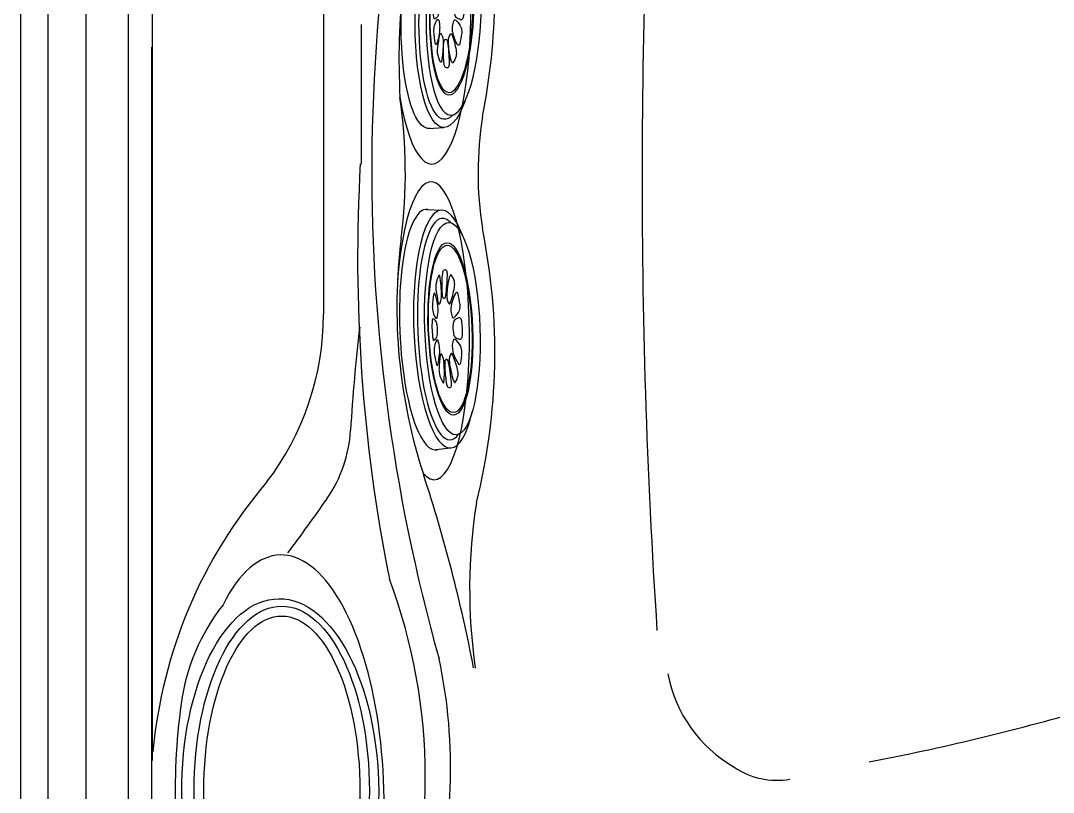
# Model space of a CAD drawing. Extents: x 0 to 78, y -21 to 126.
# Drawn here: x 0 to 24.27, y 24.52 to 42.66 of the extents above; entities that cross this region are included whole.
import ezdxf

# ---------------------------------------------------------------- set-up
doc = ezdxf.new("R2010")
doc.units = 0
doc.header["$MEASUREMENT"] = 0
doc.layers.add('1', color=4, linetype='Continuous')

# ---------------------------------------------------------------- blocks, each defined once
blk = doc.blocks.new('2014S124')
at = {"layer": '1', "color": 4, "linetype": 'Continuous'}
for p, q in [((-2.902, -1.151), (-2.871, -0.798)), ((2.726, -0.801), (2.757, -1.151))]:
    blk.add_line(p, q, dxfattribs=at)
for centre, radius, start, end in [((1.101, -12.868), 12.543, 97.9688, 99.1779), ((-0.627, -0.838), 0.391, 70.5026, 91.5894), ((-0.696, -0.886), 0.462, 39.1214, 64.4362), ((-0.286, -0.478), 0.0376, 128.332, 191.5556), ((-0.091, -0.438), 0.236, 191.5556, 220.0563), ((-0.226, -0.553), 0.134, 93.7713, 128.332), ((-0.065, -3), 2.586, 86.7741, 93.7713), ((0.07, -0.601), 0.183, 61.0631, 86.7741), ((0.138, -0.479), 0.0434, 339.012, 61.0631), ((0.541, -0.886), 0.462, 115.5638, 140.8786), ((0.472, -0.838), 0.391, 88.4106, 109.4974), ((-1.256, -12.868), 12.543, 80.8221, 82.0312), ((-1.416, -0.77), 0.0473, 99.1583, 182.8254), ((-1.363, -1.099), 0.381, 85.9054, 99.1583), ((-1.331, -0.639), 0.0133, 139.6388, 230.9315), ((-1.094, -0.969), 0.419, 102.3062, 126.1753), ((-1.247, -0.531), 0.15, 231.9562, 254.1667), ((-1.756, -6.588), 5.884, 81.237, 85.9054), ((-0.71, 1.361), 2.117, 254.1667, 266.2149), ((-1.127, -0.964), 0.408, 78.0489, 97.9245), ((-1.462, -2.585), 2.063, 67.4984, 78.2772), ((-0.894, -0.516), 0.0301, 99.1779, 221.307), ((-0.391, 0.306), 0.992, 238.0255, 256.8974), ((-0.804, -0.508), 0.242, 280.8655, 305.5063), ((-0.684, -0.697), 0.0224, 339.9162, 58.101), ((-0.525, -0.103), 0.566, 260.7123, 287.3942), ((-0.358, -0.614), 0.0287, 274.4906, 41.8817), ((-0.168, -0.476), 0.155, 227.5461, 265.0227), ((-0.078, 0.324), 0.96, 263.8591, 276.4142), ((0.028, -0.484), 0.146, 270.4556, 314.1076), ((-0.256, -0.328), 0.465, 325.8951, 339.012), ((0.204, -0.614), 0.0287, 138.1183, 265.5094), ((0.371, -0.103), 0.566, 252.6058, 279.2877), ((0.237, 0.306), 0.992, 283.1026, 301.9745), ((0.53, -0.697), 0.0224, 121.899, 200.0838), ((0.649, -0.508), 0.242, 234.4937, 259.1345), ((1.308, -2.585), 2.063, 101.7228, 112.5016), ((0.556, 1.361), 2.117, 273.7851, 285.8333), ((1.601, -6.588), 5.884, 94.0946, 98.763), ((0.74, -0.516), 0.0301, 318.693, 80.8221), ((0.973, -0.964), 0.408, 82.0755, 101.9511), ((0.94, -0.969), 0.419, 53.8247, 77.6938), ((1.093, -0.531), 0.15, 285.8333, 308.0438), ((1.208, -1.099), 0.381, 80.8417, 94.0946), ((1.177, -0.639), 0.0133, 309.0685, 40.3612), ((1.261, -0.77), 0.0473, 357.1746, 80.8417), ((-1.402, -0.769), 0.0613, 182.8254, 251.7181), ((-1.181, 0.229), 1.083, 257.2105, 266.5392), ((-1.327, -0.909), 0.0126, 97.5091, 238.9379), ((-1.028, -0.413), 0.592, 238.9379, 260.386), ((-0.989, -3.477), 2.602, 87.2798, 97.5091), ((-0.99, 2.535), 3.397, 265.6677, 272.2875), ((-1.602, 4.618), 5.65, 276.1181, 279.2744), ((-0.891, -1.423), 0.547, 69.4938, 87.2798), ((-0.866, -0.864), 0.0917, 48.933, 85.6576), ((-0.85, -0.793), 0.0663, 265.9235, 311.887), ((-0.826, -0.391), 0.361, 266.2149, 280.8655), ((-0.827, -0.819), 0.0316, 311.887, 48.933), ((-0.305, -0.284), 0.741, 237.7862, 241.1041), ((-0.702, -0.898), 0.0617, 279.2744, 307.8782), ((-0.574, -1.691), 0.723, 86.8252, 97.6262), ((-0.669, -0.939), 0.00905, 307.8782, 43.5431), ((-0.588, -1.941), 0.974, 75.693, 86.8252), ((0.433, -1.941), 0.974, 93.1748, 104.307), ((0.419, -1.691), 0.723, 82.3738, 93.1748), ((0.515, -0.939), 0.00905, 136.4569, 232.1218), ((0.15, -0.284), 0.741, 298.8959, 302.2138), ((0.547, -0.898), 0.0617, 232.1218, 260.7256), ((1.448, 4.618), 5.65, 260.7256, 263.8819), ((0.737, -1.423), 0.547, 92.7202, 110.5062), ((0.672, -0.391), 0.361, 259.1345, 273.7851), ((0.672, -0.819), 0.0316, 131.067, 228.113), ((0.712, -0.864), 0.0917, 94.3424, 131.067), ((0.695, -0.793), 0.0663, 228.113, 274.0765), ((0.836, 2.535), 3.397, 267.7125, 274.3323), ((0.834, -3.477), 2.602, 82.4909, 92.7202), ((0.874, -0.413), 0.592, 279.614, 301.0621), ((1.027, 0.229), 1.083, 273.4608, 282.7895), ((1.173, -0.909), 0.0126, 301.0621, 82.4909), ((1.247, -0.769), 0.0613, 288.2819, 357.1746), ((-1.05, -0.539), 0.464, 260.386, 276.1181), ((-0.912, -1.04), 0.0135, 106.9327, 266.1158), ((-0.464, -2.514), 1.554, 97.6262, 106.9327), ((-0.391, 1.308), 2.419, 257.5307, 264.7273), ((-0.593, -0.55), 0.552, 267.8985, 282.199), ((-0.563, -0.705), 0.394, 282.7915, 304.9332), ((-0.353, -1.015), 0.0189, 320.3181, 73.0993), ((-0.293, -1.089), 0.028, 160.74, 281.4572), ((-0.136, -1.22), 0.231, 119.9275, 142.4102), ((-0.07, 0.673), 1.802, 263.0665, 277.1772), ((-0.144, -1.417), 0.411, 94.028, 105.1092), ((-0.075, -2.039), 1.037, 81.5337, 95.4645), ((0.061, -1.13), 0.117, 49.8828, 81.5337), ((0.027, -1.171), 0.171, 30.7364, 49.8828), ((0.155, -1.094), 0.0212, 270.8379, 30.7364), ((0.198, -1.015), 0.0189, 106.9007, 219.6819), ((0.409, -0.705), 0.394, 235.0668, 257.2085), ((0.438, -0.55), 0.552, 257.801, 272.1015), ((0.236, 1.308), 2.419, 275.2727, 282.4693), ((0.309, -2.514), 1.554, 73.0673, 82.3738), ((0.758, -1.04), 0.0135, 273.8842, 73.0673), ((0.895, -0.539), 0.464, 263.8819, 279.614)]:
    blk.add_arc(centre, radius, start, end, dxfattribs=at)
at = {"layer": '1', "color": 3, "linetype": 'Continuous'}
for centre, major_axis, ratio in [((-0.077, -0.651), (-2.498, 0.009), 0.259148), ((-0.073, -0.697), (-2.027, 0), 0.25727)]:
    blk.add_ellipse(centre, major_axis=major_axis, ratio=ratio, dxfattribs=at)
at = {"layer": '1', "color": 4, "linetype": 'Continuous'}
blk.add_ellipse((-0.072, -0.701), major_axis=(-1.968, 0), ratio=0.258128, dxfattribs=at)
for centre, major_axis, ratio, start_param, end_param in [((-0.072, -0.799), (-2.798, 0.001), 0.271239, 5.590718, 10.215837), ((-0.073, -1.151), (-2.83, 0), 0.260205, 6.236712, 9.470532)]:
    blk.add_ellipse(centre, major_axis=major_axis, ratio=ratio, start_param=start_param, end_param=end_param, dxfattribs=at)
at = {"layer": '1', "color": 3, "linetype": 'Continuous'}
blk.add_ellipse((-0.072, -0.796), major_axis=(-2.605, 0.01), ratio=0.257336, start_param=5.994174, end_param=9.732946, dxfattribs=at)
blk = doc.blocks.new('2014SPK')
at = {"layer": '1', "color": 4, "linetype": 'Continuous'}
blk.add_ellipse((-0.004, 0), major_axis=(0, 4.344), ratio=0.474388, dxfattribs=at)
at = {"layer": '1', "color": 2, "linetype": 'Continuous'}
blk.add_ellipse((0, 0), major_axis=(-0.003, 4.113), ratio=0.446028, dxfattribs=at)
blk = doc.blocks.new('2018 PRODIGY HL')
at = {"layer": '1', "color": 3, "linetype": 'Continuous'}
for p, q in [((0.579, 42.035), (0.579, 69.535)), ((1.465, 69.535), (1.465, 42.035)), ((2.465, 14.535), (2.465, 69.535)), ((7.047, 42.816), (7.047, 39.285)), ((7.938, 39.285), (7.938, 42.566)), ((0.579, 14.535), (0.579, 42.035)), ((1.465, 42.035), (1.465, 14.535)), ((3.004, 42.035), (3.004, 22.391)), ((7.047, 39.285), (7.047, 35.754))]:
    blk.add_line(p, q, dxfattribs=at)
at = {"layer": '1', "color": 2, "linetype": 'Continuous'}
for p, q in [((3.031, 42.035), (3.031, 53.3)), ((3.031, 25.27), (3.031, 42.035))]:
    blk.add_line(p, q, dxfattribs=at)
at = {"layer": '1', "color": 4, "linetype": 'Continuous'}
blk.add_lwpolyline([(71.705, 84.07), (5.725, 84.07, 0.207926), (-0.07, 78.275), (-0.07, 5.795, 0.207717), (5.725, 0), (71.705, 0, 0.207968), (77.5, 5.795), (77.5, 78.275, 0.207956)], format="xyb", close=True, dxfattribs=at)
at = {"layer": '1', "color": 3, "linetype": 'Continuous'}
for centre, radius, start, end in [((50.445, 39.112), 42.263, 162.5336, 195.7246), ((25.517, 41.732), 16.695, 164.2891, 183.0265), ((-4.718, 43.423), 15.797, 348.9686, 9.1642), ((-3.323, 39.087), 12.295, 352.7502, 8.25), ((19.069, 39.07), 8.388, 170.8756, 188.9095), ((46.355, 37.08), 38.505, 176.7041, 191.3042), ((-3.525, 34.853), 14.601, 346.0348, 11.5275), ((21.493, 35.93), 12.721, 172.7502, 198.125), ((0.544, 35.754), 6.503, 322.6227, 0.0009), ((14.339, 24.434), 11.349, 139.4859, 174.7693), ((-25.911, 20.413), 37.158, 10.9094, 18.125), ((23.508, 29.282), 13.025, 170.9582, 188.1556), ((-3.8, 24.88), 13.241, 339.4796, 20.5706), ((-2.039, 25.121), 12.073, 343.1131, 12.1306)]:
    blk.add_arc(centre, radius, start, end, dxfattribs=at)
at = {"layer": '1', "color": 2, "linetype": 'Continuous'}
for centre, radius, start, end in [((176.142, 38.972), 161.607, 175.86229, 183.77885), ((46.029, 30.86), 38.405, 173.1302, 176.7597), ((4.549, 33.208), 3.141, 325.2659, 356.7597), ((-23.056, 52.348), 36.733, 322.8212, 325.2659), ((8.511, 25.939), 4.854, 141.9861, 172.1621), ((18.322, 27.917), 3.241, 190.9483, 239.9275), ((18.328, 24.588), 14.764, 172.1621, 192.9733), ((9.181, 80.883), 56.667, 280.8733, 286.138), ((17.701, 26.573), 1.772, 235.5336, 279.9295)]:
    blk.add_arc(centre, radius, start, end, dxfattribs=at)
at = {"layer": '1', "color": 3, "linetype": 'Continuous'}
for centre, major_axis, ratio, start_param, end_param in [((9.61, 42.786), (0.022, 3.499), 0.257987, 2.154484, 6.509055), ((9.613, 35.367), (-0.038, 3.502), 0.246972, 2.831358, 7.501635)]:
    blk.add_ellipse(centre, major_axis=major_axis, ratio=ratio, start_param=start_param, end_param=end_param, dxfattribs=at)
at = {"layer": '1', "color": 2, "linetype": 'Continuous'}
blk.add_ellipse((6.198, 24.61), major_axis=(-0.173, 5.487), ratio=0.412981, start_param=3.02153, end_param=6.934908, dxfattribs=at)
at = {"layer": '1', "color": 3, "linetype": 'Continuous'}
blk.add_ellipse((6.032, 24.523), major_axis=(-0.033, 4.546), ratio=0.509043, dxfattribs=at)
at = {"layer": '1', "color": 1, "linetype": 'Continuous', "xscale": -1, "rotation": 268.0768230812915}
blk.add_blockref('2014S124', (10.765, 42.985), dxfattribs=at)
at = {"layer": '1', "color": 1, "linetype": 'Continuous', "rotation": 272.2127374132447}
blk.add_blockref('2014S124', (10.73, 35.366), dxfattribs=at)
at = {"layer": '1', "color": 1, "linetype": 'Continuous'}
blk.add_blockref('2014SPK', (6.07, 24.55), dxfattribs=at)

msp = doc.modelspace()

# ---------------------------------------------------------------- block references
at = {"layer": '1'}
msp.add_blockref('2018 PRODIGY HL', (0.07, 0), dxfattribs=at)

doc.saveas('drawing.dxf')
